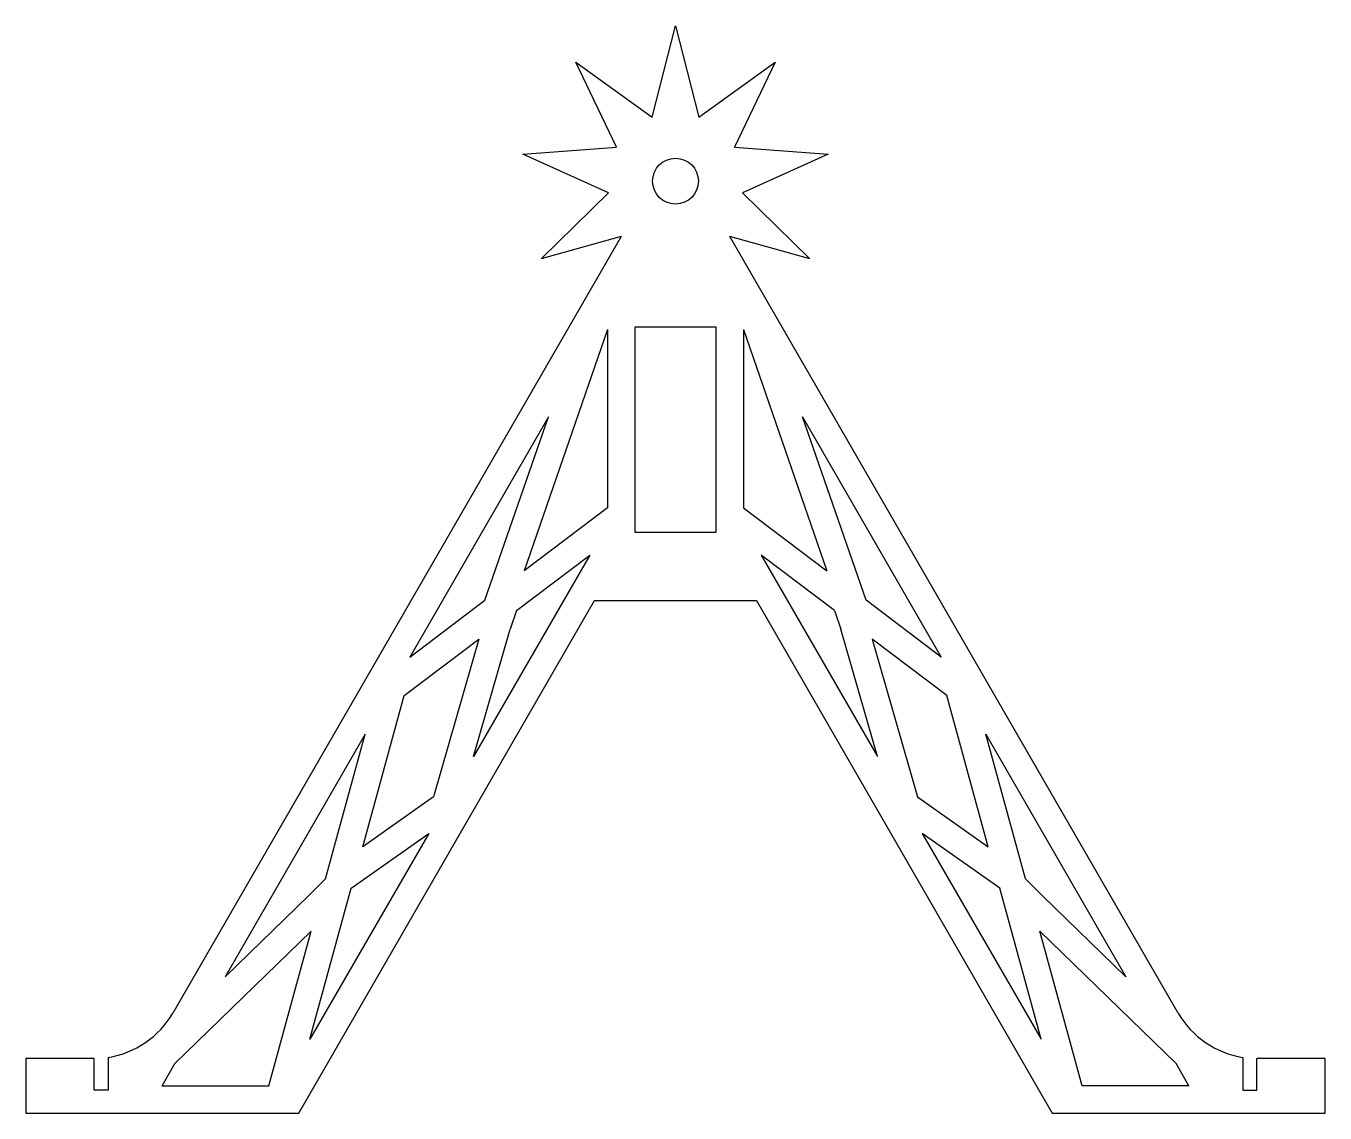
# Model space of a CAD drawing. Header units: millimetres. Extents: x -143 to 143, y -205 to 34.
import ezdxf

# ---------------------------------------------------------------- set-up
doc = ezdxf.new("R2010")
doc.units = ezdxf.units.MM

msp = doc.modelspace()

# ---------------------------------------------------------------- linework, layer by layer
at = {"color": 7, "linetype": 'Continuous', "lineweight": 25}
for p, q in [((-5.13, 14.1), (0, 34.14)), ((0, 34.14), (5.13, 14.1)), ((-21.94, 26.15), (-5.13, 14.1)), ((-12.99, 7.5), (-21.94, 26.15)), ((5.13, 14.1), (21.94, 26.15)), ((21.94, 26.15), (12.99, 7.5)), ((-33.62, 5.93), (-12.99, 7.5)), ((-14.77, -2.6), (-33.62, 5.93)), ((12.99, 7.5), (33.62, 5.93)), ((33.62, 5.93), (14.77, -2.6)), ((-29.56, -17.07), (-14.77, -2.6)), ((14.77, -2.6), (29.56, -17.07)), ((-11.96, -12.14), (-110.61, -183)), ((-11.96, -12.14), (-29.56, -17.07)), ((110.61, -183), (11.96, -12.14)), ((29.56, -17.07), (11.96, -12.14)), ((-14.95, -32.6), (-33.32, -85.72)), ((-14.95, -32.6), (-14.95, -71.84)), ((-8.95, -32.14), (-8.95, -77.24)), ((8.95, -32.14), (-8.95, -32.14)), ((8.95, -77.24), (8.95, -32.14)), ((14.95, -32.6), (14.95, -71.84)), ((14.95, -32.6), (33.32, -85.72)), ((-27.96, -51.85), (-58.48, -104.71)), ((-41.91, -92.2), (-27.96, -51.85)), ((27.96, -51.85), (58.48, -104.71)), ((41.91, -92.2), (27.96, -51.85)), ((-14.95, -71.84), (-33.32, -85.72)), ((14.95, -71.84), (33.32, -85.72)), ((-8.95, -77.24), (8.95, -77.24)), ((-18.81, -82.28), (-44.44, -126.57)), ((-34.97, -94.48), (-18.81, -82.28)), ((34.97, -94.48), (18.81, -82.28)), ((18.81, -82.28), (44.44, -126.57)), ((-82.89, -205), (-17.79, -92.24)), ((-58.48, -104.71), (-41.91, -92.2)), ((-17.79, -92.24), (17.79, -92.24)), ((17.79, -92.24), (82.89, -205)), ((58.48, -104.71), (41.91, -92.2)), ((-34.97, -94.48), (-36.37, -98.55)), ((34.97, -94.48), (36.37, -98.55)), ((-44.44, -126.57), (-36.37, -98.55)), ((44.44, -126.57), (36.37, -98.55)), ((-59.7, -113.15), (-43.25, -100.73)), ((-43.25, -100.73), (-53.24, -135.46)), ((43.25, -100.73), (53.24, -135.46)), ((59.7, -113.15), (43.25, -100.73)), ((-68.82, -146.42), (-59.7, -113.15)), ((68.82, -146.42), (59.7, -113.15)), ((-68.25, -121.64), (-99.1, -175.07)), ((-76.98, -153.46), (-68.25, -121.64)), ((76.98, -153.46), (68.25, -121.64)), ((68.25, -121.64), (99.1, -175.07)), ((-53.24, -135.46), (-68.82, -146.42)), ((53.24, -135.46), (68.82, -146.42)), ((-54.23, -143.49), (-80.44, -188.78)), ((-71.32, -155.51), (-54.23, -143.49)), ((71.32, -155.51), (54.23, -143.49)), ((54.23, -143.49), (80.44, -188.78)), ((-76.98, -153.46), (-80.67, -157.16)), ((76.98, -153.46), (80.67, -157.16)), ((-99.1, -175.07), (-80.67, -157.16)), ((-80.44, -188.78), (-71.32, -155.51)), ((80.44, -188.78), (71.32, -155.51)), ((99.1, -175.07), (80.67, -157.16)), ((-80.15, -165.02), (-110.11, -194.14)), ((-89.47, -199), (-80.15, -165.02)), ((89.47, -199), (80.15, -165.02)), ((80.15, -165.02), (110.11, -194.14)), ((-127.93, -193), (-142.89, -193)), ((-142.89, -193), (-142.89, -205)), ((-127.89, -200), (-127.89, -193)), ((-124.79, -192.75), (-124.79, -200)), ((-112.91, -199), (-110.11, -194.14)), ((112.91, -199), (110.11, -194.14)), ((124.79, -192.75), (124.79, -200)), ((127.89, -200), (127.89, -193)), ((142.89, -193), (127.93, -193)), ((142.89, -205), (142.89, -193)), ((-124.79, -200), (-127.89, -200)), ((-112.91, -199), (-89.47, -199)), ((112.91, -199), (89.47, -199)), ((124.79, -200), (127.89, -200)), ((-142.89, -205), (-82.89, -205)), ((82.89, -205), (142.89, -205))]:
    msp.add_line(p, q, dxfattribs=at)
msp.add_circle((0, 0), 5.05, dxfattribs=at)
for centre, start, end in [((-127.93, -173), 279.0134, 330), ((127.93, -173), 210, 260.9866), ((-127.93, -173), 270, 270.0955), ((127.93, -173), 269.9045, 270)]:
    msp.add_arc(centre, 20, start, end, dxfattribs=at)

doc.saveas('drawing.dxf')
